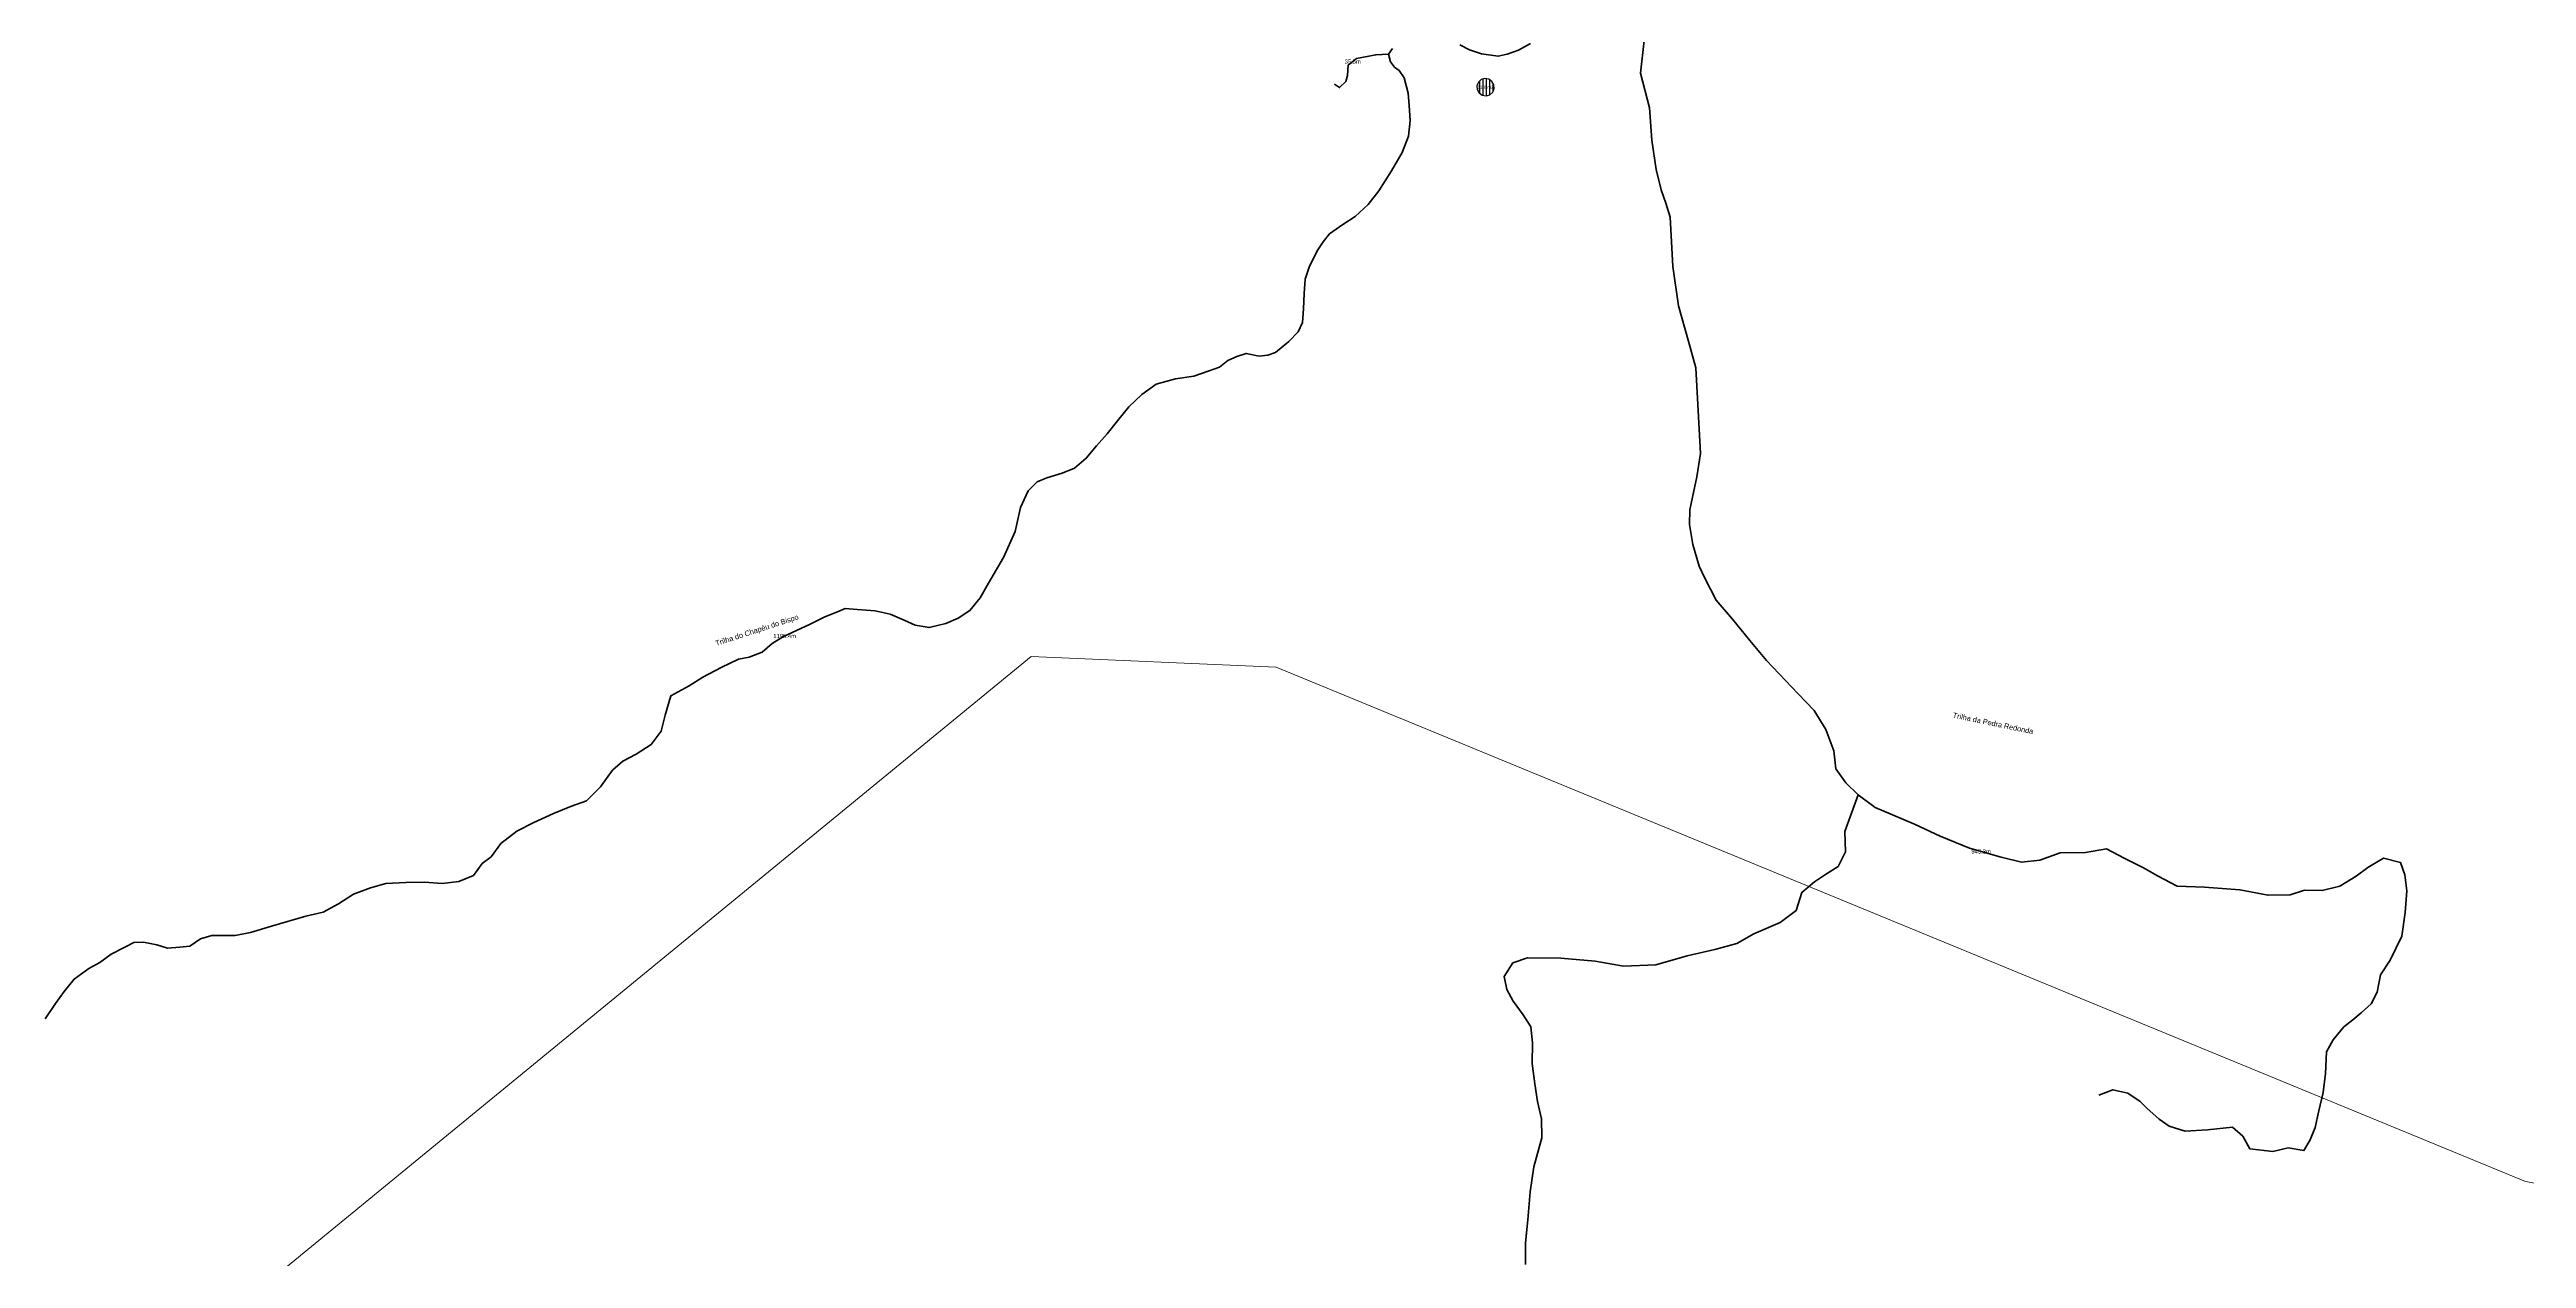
# Model space of a CAD drawing. Header units: metres. Extents: x 392119 to 403510, y 7463281 to 7472978.
# Drawn here: x 394201 to 395379, y 7468525 to 7469100 of the extents above; entities that cross this region are included whole.
import ezdxf
from ezdxf.enums import TextEntityAlignment as Align

# ---------------------------------------------------------------- set-up
doc = ezdxf.new("R2010")
doc.units = ezdxf.units.M
for name, color, linetype, lineweight in [('ANNOT_AREA', 2, 'Continuous', 13), ('ANNOT_LENGTH', 2, 'Continuous', 13), ('EDIFICACAO', 7, 'Continuous', 30), ('TEXTO', 7, 'Continuous', 15), ('VEGETACAO', 3, 'Continuous', 13), ('VIAS', 4, 'Continuous', 35)]:
    doc.layers.add(name, color=color, linetype=linetype, lineweight=lineweight)
doc.styles.add('PRO_STYLE', font='arial.ttf')

msp = doc.modelspace()

# ---------------------------------------------------------------- hatches: boundary and pattern name
at = {"layer": 'EDIFICACAO_HATCH'}
h = msp.add_hatch(dxfattribs=at)
h.set_pattern_fill('ANSI31', scale=0.5, angle=45)
h.paths.add_polyline_path([(394884, 7469077.5), (394885.8, 7469078), (394887.2, 7469079.3), (394887.8, 7469081), (394887.7, 7469082.8), (394886.8, 7469084.4), (394885.3, 7469085.4), (394883.5, 7469085.7), (394881.7, 7469085.2), (394880.4, 7469084), (394879.7, 7469082.3), (394879.8, 7469080.5), (394880.7, 7469078.9), (394882.2, 7469077.8), (394884, 7469077.5)])

# ---------------------------------------------------------------- linework, layer by layer
at = {"layer": 'EDIFICACAO'}
msp.add_lwpolyline([(394884, 7469077.5), (394885.8, 7469078), (394887.2, 7469079.3), (394887.8, 7469081), (394887.7, 7469082.8), (394886.8, 7469084.4), (394885.3, 7469085.4), (394883.5, 7469085.7), (394881.7, 7469085.2), (394880.4, 7469084), (394879.7, 7469082.3), (394879.8, 7469080.5), (394880.7, 7469078.9), (394882.2, 7469077.8), (394884, 7469077.5)], close=True, dxfattribs=at)
at = {"layer": 'VEGETACAO'}
for points in [[(392296.6, 7467052.6), (392248.6, 7467510.7), (392292.3, 7467533.7), (392479.1, 7467577.3), (393194.9, 7468008.3), (393515.7, 7468208.4), (393753.7, 7468472.7), (393894, 7468500.4), (394245.5, 7468465), (394667.7, 7468811), (394784.2, 7468805.9), (395378.2, 7468561.6), (395674.6, 7468508), (395937.5, 7468595.7), (396098.3, 7468577.9), (396309, 7468492.7), (396502.8, 7468386.5), (396542.7, 7468436.3), (397237.8, 7469466.6), (397371, 7469581.7), (398012.9, 7469586)], [(395674.6, 7468508), (395378.2, 7468561.6), (394784.2, 7468805.9), (394667.7, 7468811), (394245.5, 7468465)]]:
    msp.add_lwpolyline(points, dxfattribs=at)
at = {"layer": 'VIAS'}
for points in [[(394839.5, 7469100), (394837.7, 7469097.3), (394838.6, 7469093.6), (394840.5, 7469091.1), (394842.7, 7469089.5), (394845, 7469086.1), (394846.9, 7469078.8), (394847.4, 7469072.9), (394847.9, 7469065.8), (394847.1, 7469058.3), (394844.1, 7469050.5), (394839, 7469041.8), (394833.1, 7469032.4), (394828, 7469025.8), (394821.8, 7469020.2), (394815.9, 7469016.4), (394809.6, 7469012), (394806.5, 7469008.1), (394804, 7469004.3), (394800, 7468996.5), (394798, 7468990.4), (394797.5, 7468983.5), (394797.2, 7468976.2), (394796.8, 7468969.8), (394794.6, 7468965.3), (394790.2, 7468960.7), (394783.9, 7468955.5), (394780.3, 7468954.2), (394776.1, 7468953.8), (394770, 7468955.1), (394765.5, 7468953.7), (394761.2, 7468951.7), (394757.3, 7468948.5), (394751.9, 7468946.6), (394745.1, 7468944.3), (394736.4, 7468943), (394727.2, 7468940.4), (394720.3, 7468935.6), (394714.1, 7468929.7), (394708.8, 7468923.1), (394703.8, 7468916.9), (394698.8, 7468911.1), (394693.9, 7468905.3), (394688.3, 7468900.6), (394682.4, 7468898.2), (394675.2, 7468896), (394670.6, 7468894), (394666.3, 7468889.8), (394662.7, 7468881.9), (394660.1, 7468870.4), (394654.5, 7468858.1), (394647.5, 7468845.9), (394643.5, 7468838.9), (394638.6, 7468832.9), (394633, 7468829.3), (394627.1, 7468826.7), (394619.2, 7468824.8), (394612.6, 7468826), (394607.4, 7468828.3), (394600.6, 7468831.1), (394593.6, 7468832.7), (394584.9, 7468833.4), (394579.3, 7468833.8), (394575.6, 7468832.2), (394569.6, 7468829.9), (394562.6, 7468826.4), (394556.2, 7468823.4), (394549.9, 7468820.5), (394544.6, 7468817.2), (394539.8, 7468813.1), (394533.6, 7468810.7), (394528.5, 7468809.8), (394520.3, 7468805.8), (394511.6, 7468801.2), (394505.1, 7468797.1), (394496.4, 7468792.4), (394493.7, 7468783.1), (394491.7, 7468775.5), (394487, 7468769.2), (394479.9, 7468764.6), (394473.6, 7468761.3), (394468.7, 7468757), (394462.9, 7468749.1), (394456.3, 7468742.4), (394449.2, 7468739.9), (394440.6, 7468736.5), (394431.2, 7468732.2), (394423.1, 7468728), (394415.6, 7468722.1), (394411, 7468715.9), (394406.6, 7468712.6), (394402.5, 7468707), (394395.6, 7468704.1), (394387.6, 7468703.2), (394379.3, 7468703.8), (394370.3, 7468703.7), (394360.9, 7468703.1), (394353.5, 7468701.1), (394345.5, 7468698.1), (394338.4, 7468693.5), (394331.1, 7468689.6), (394322.8, 7468687.6), (394306.5, 7468682.8), (394296.5, 7468679.9), (394289.2, 7468678.5), (394278.2, 7468678.5), (394272.8, 7468676.8), (394267.6, 7468673.4), (394262.9, 7468672.9), (394257, 7468672.4), (394252, 7468674), (394245.6, 7468675.3), (394241.1, 7468675.1), (394237.1, 7468673.1), (394230.2, 7468669.5), (394224.8, 7468665.6), (394219.7, 7468662.8), (394212.6, 7468657.7), (394207.9, 7468651.8), (394203.8, 7468646.1), (394198.9, 7468638.9)], [(394837.7, 7469097.3), (394831.6, 7469097), (394822.4, 7469095.2), (394818.5, 7469092.1), (394818.2, 7469087.2), (394817.4, 7469084.4), (394814.4, 7469081.4), (394812, 7469083)], [(394905.2, 7469102.4), (394899.4, 7469099.2), (394894, 7469097.3), (394889.8, 7469096.3), (394881.9, 7469097.5), (394876.2, 7469099.4), (394871.5, 7469101.7)], [(394959.2, 7469103.8), (394957.5, 7469088.3), (394961.7, 7469071.8), (394962.9, 7469056.5), (394964.9, 7469042.5), (394967.3, 7469032.9), (394969.5, 7469026.5), (394971.5, 7469019.9), (394972.9, 7468996.4), (394975.5, 7468977.7), (394980.5, 7468960.2), (394983.7, 7468948.3), (394985.9, 7468907.5), (394984.3, 7468896.4), (394982.2, 7468886.8), (394980.9, 7468880.7), (394980.7, 7468873.7), (394982.3, 7468864.3), (394985.3, 7468854), (394988.1, 7468848.2), (394993.5, 7468837.8), (395001.2, 7468828.8), (395009.5, 7468818.6), (395017.3, 7468809.1), (395032.4, 7468793.3), (395040.1, 7468785.4), (395045.6, 7468776.3), (395049.4, 7468766.2), (395050.3, 7468757.7), (395055.1, 7468751), (395061, 7468745.3), (395069, 7468739.2), (395077.2, 7468735.8), (395087.7, 7468731.4), (395100, 7468725.7), (395113.9, 7468720), (395129, 7468715.6), (395138.6, 7468713.3), (395147.4, 7468714.3), (395157, 7468717.8), (395169, 7468717.9), (395179, 7468719.6), (395187.4, 7468715.2), (395196.6, 7468710.6), (395203.3, 7468706.8), (395212.7, 7468701.9), (395225.7, 7468701.4), (395242.5, 7468700.2), (395255.9, 7468697.6), (395266.3, 7468697.7), (395273.2, 7468700), (395281.5, 7468699.8), (395289.9, 7468701.9), (395297.8, 7468706.6), (395303.3, 7468710.8), (395310.7, 7468715.2), (395318.9, 7468713.1), (395320.9, 7468707.2), (395321.8, 7468699.7), (395321.1, 7468689.3), (395319.4, 7468678.1), (395313.9, 7468666.7), (395309.3, 7468659.7), (395307.7, 7468651.5), (395304.8, 7468645.9), (395300.1, 7468641.7), (395296.1, 7468638.3), (395291.9, 7468635.1), (395286.8, 7468628.8), (395283.7, 7468623.1), (395283.2, 7468612.8), (395282.1, 7468603.8), (395280, 7468595.1), (395278.3, 7468587.2), (395275.9, 7468581.4), (395272.9, 7468576.2), (395265.4, 7468577.5), (395258.1, 7468575.8), (395247.2, 7468577), (395243.8, 7468583), (395239, 7468587.4), (395227.1, 7468586.1), (395216.5, 7468585.4), (395208.8, 7468587.8), (395204, 7468591.1), (395198.2, 7468596.3), (395195.1, 7468599.6), (395189.2, 7468603.5), (395182.1, 7468605.1), (395175.4, 7468602.5)], [(395061, 7468745.3), (395054.6, 7468727.8), (395054.9, 7468718.2), (395051.4, 7468711.3), (395045.9, 7468707.7), (395040.2, 7468703.9), (395034.1, 7468698.9), (395031.5, 7468690.4), (395023.8, 7468684.6), (395011.4, 7468679.3), (395003.2, 7468674.6), (394992.8, 7468671.8), (394979.6, 7468668.7), (394964.8, 7468664.5), (394949.4, 7468663.8), (394935.9, 7468666.2), (394919.6, 7468667.7), (394903.7, 7468667.9), (394896.8, 7468665.4), (394892.7, 7468658.9), (394893.9, 7468652.8), (394896.9, 7468647.3), (394901.7, 7468640.8), (394905.3, 7468635.1), (394906.1, 7468627.4), (394905.9, 7468617.6), (394907.2, 7468607.9), (394908.5, 7468599.5), (394910.4, 7468591.3), (394910.6, 7468582.2), (394906.8, 7468568.5), (394905, 7468556.6), (394903.8, 7468543.3), (394902.7, 7468532.3), (394902.8, 7468522.1)]]:
    msp.add_lwpolyline(points, dxfattribs=at)

# ---------------------------------------------------------------- texts
at = {"layer": 'ANNOT_AREA', "color": 7}
msp.add_text('51.6 m2', height=1.5, dxfattribs=at).set_placement((394883.8, 7469081.6), align=Align.MIDDLE_CENTER)
at = {"layer": 'ANNOT_LENGTH', "color": 7}
for s, p in [('35.5m', (394820.6, 7469093.8)), ('1195.4m', (394550.5, 7468820.8)), ('943.3m', (395119.4, 7468718.4))]:
    msp.add_text(s, height=2, dxfattribs=at).set_placement(p, align=Align.MIDDLE_CENTER)
at = {"layer": 'TEXTO', "style": 'PRO_STYLE'}
for s, rotation, p in [('Trilha do Chapéu do Bispo', 18.0032, (394537.3, 7468823.6)), ('Trilha da Pedra Redonda', -11.6896, (395125.1, 7468779.3))]:
    msp.add_text(s, height=2.5, rotation=rotation, dxfattribs=at).set_placement(p, align=Align.MIDDLE_CENTER)

doc.saveas('drawing.dxf')
